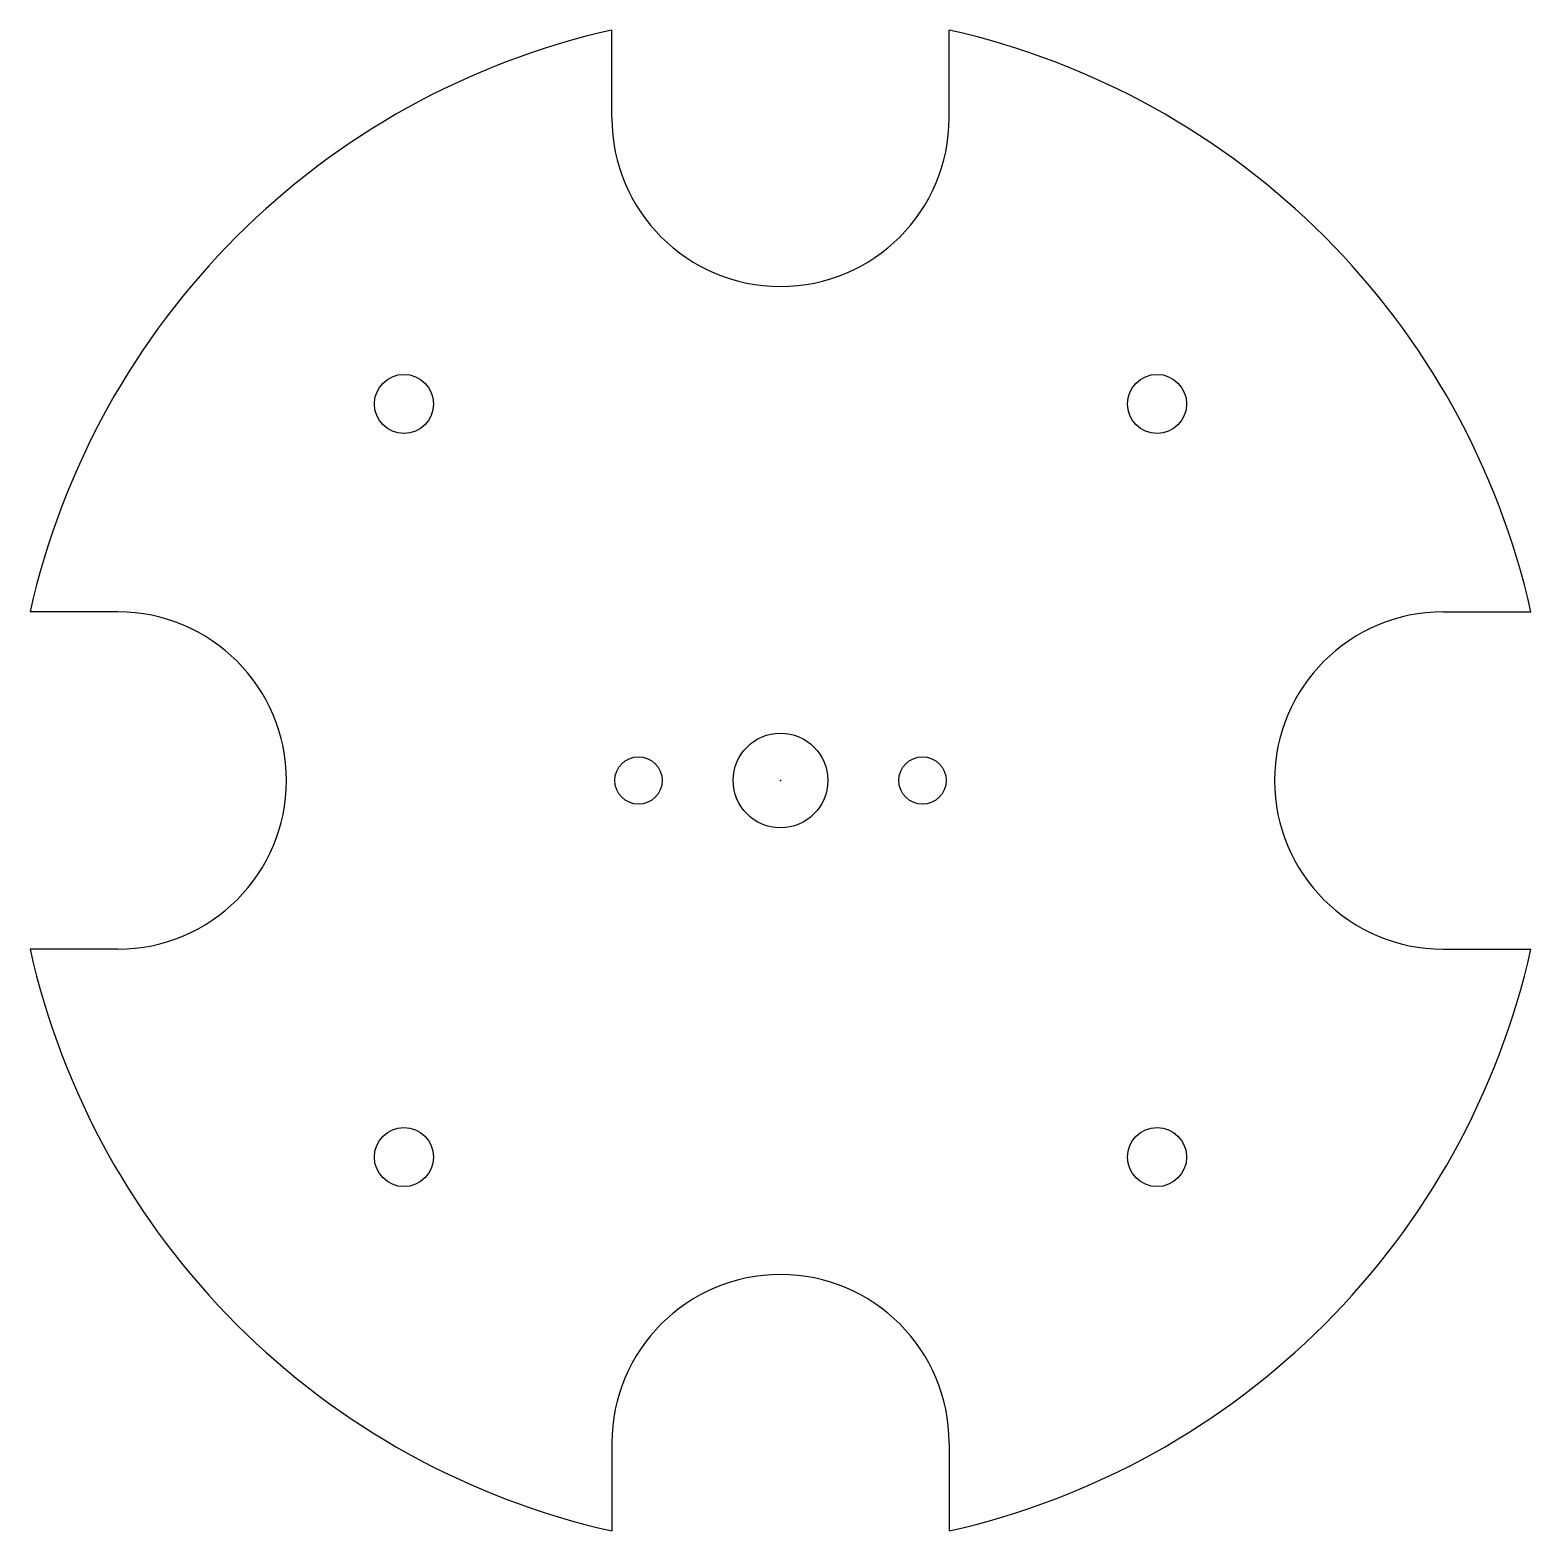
# Model space of a CAD drawing. Header units: millimetres. Extents: x -63 to 63, y -63 to 63.
import ezdxf

# ---------------------------------------------------------------- set-up
doc = ezdxf.new("R2010")
doc.units = ezdxf.units.MM
doc.header["$PDSIZE"] = -1

msp = doc.modelspace()

# ---------------------------------------------------------------- linework, layer by layer
at = {"color": 7, "linetype": 'Continuous'}
for p, q in [((-14.25, 56), (-14.25, 63.42)), ((14.25, 56), (14.25, 63.42)), ((-56, 14.25), (-63.42, 14.25)), ((56, 14.25), (63.42, 14.25)), ((-56, -14.25), (-63.42, -14.25)), ((56, -14.25), (63.42, -14.25)), ((-14.25, -56), (-14.25, -63.42)), ((14.25, -56), (14.25, -63.42))]:
    msp.add_line(p, q, dxfattribs=at)
for centre, radius in [((-31.82, 31.82), 2.5), ((31.82, 31.82), 2.5), ((0, 0), 4), ((-12, 0), 2), ((12, 0), 2), ((-31.82, -31.82), 2.5), ((31.82, -31.82), 2.5)]:
    msp.add_circle(centre, radius, dxfattribs=at)
for centre, radius, start, end in [((0, 0), 65, 102.6639, 167.3361), ((0, 0), 65, 12.6639, 77.3361), ((0, 56), 14.25, 180, 0), ((-56, 0), 14.25, 270, 90), ((56, 0), 14.25, 90, 270), ((0, 0), 65, 192.6639, 257.3361), ((0, 0), 65, 282.6639, 347.3361), ((0, -56), 14.25, 0, 180)]:
    msp.add_arc(centre, radius, start, end, dxfattribs=at)
msp.add_point((0, 0), dxfattribs=at)
msp.add_point((0, 0), dxfattribs=at)

doc.saveas('drawing.dxf')
